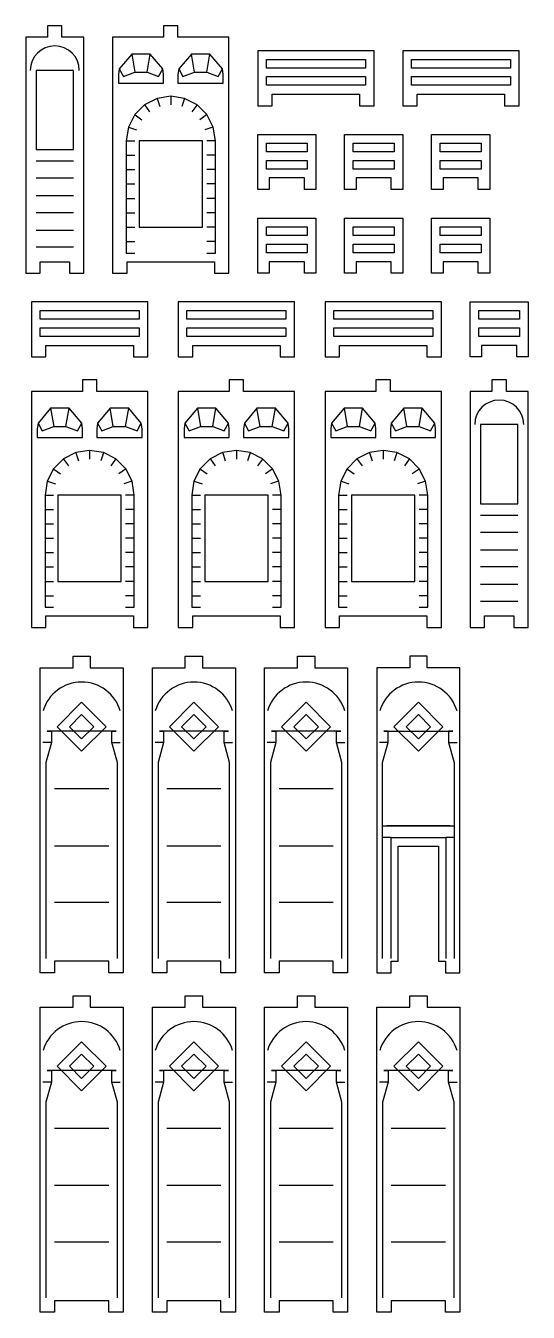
# Model space of a CAD drawing. Header units: millimetres. Extents: x 0 to 786, y -59 to 1053.
# Drawn here: x 646.6 to 785.2, y 0 to 354.9 of the extents above; entities that cross this region are included whole.
import ezdxf

# ---------------------------------------------------------------- set-up
doc = ezdxf.new("R2010")
doc.units = ezdxf.units.MM
for name, color, linetype in [('Part1 engrave', 173, 'Continuous'), ('Part1 Inside Cut', 92, 'Continuous'), ('Part1 Outside cut', 1, 'Continuous')]:
    doc.layers.add(name, color=color, linetype=linetype)

msp = doc.modelspace()

# ---------------------------------------------------------------- linework, layer by layer
at = {"layer": 'Part1 engrave'}
for p, q in [((686.59, 335.44), (686.59, 333.06)), ((674.29, 323.14), (676.67, 323.14)), ((698.89, 323.14), (696.51, 323.14)), ((649.44, 317.58), (659.76, 317.58)), ((674.29, 319.17), (676.67, 319.17)), ((698.89, 319.17), (696.51, 319.17)), ((659.76, 312.82), (649.44, 312.82)), ((674.29, 315.2), (676.67, 315.2)), ((698.89, 315.2), (696.51, 315.2)), ((674.29, 311.23), (676.67, 311.23)), ((698.89, 311.23), (696.51, 311.23)), ((649.44, 308.05), (659.76, 308.05)), ((674.29, 307.26), (676.67, 307.26)), ((698.89, 307.26), (696.51, 307.26)), ((659.76, 303.29), (649.44, 303.29)), ((674.29, 303.29), (676.67, 303.29)), ((698.89, 303.29), (696.51, 303.29)), ((649.44, 298.53), (659.76, 298.53)), ((674.29, 299.32), (676.67, 299.32)), ((698.89, 299.32), (696.51, 299.32)), ((674.29, 295.35), (676.67, 295.35)), ((698.89, 295.35), (696.51, 295.35)), ((659.76, 293.77), (649.44, 293.77)), ((664.2, 237.73), (664.2, 235.35)), ((704.69, 237.73), (704.69, 235.35)), ((745.17, 237.73), (745.17, 235.35)), ((651.9, 225.42), (654.28, 225.42)), ((676.51, 225.42), (674.13, 225.42)), ((692.38, 225.42), (694.76, 225.42)), ((716.99, 225.42), (714.61, 225.42)), ((732.86, 225.42), (735.25, 225.42)), ((757.47, 225.42), (755.09, 225.42)), ((651.9, 221.46), (654.28, 221.46)), ((676.51, 221.46), (674.13, 221.46)), ((692.38, 221.46), (694.76, 221.46)), ((716.99, 221.46), (714.61, 221.46)), ((732.86, 221.46), (735.25, 221.46)), ((757.47, 221.46), (755.09, 221.46)), ((651.9, 217.49), (654.28, 217.49)), ((676.51, 217.49), (674.13, 217.49)), ((692.38, 217.49), (694.76, 217.49)), ((716.99, 217.49), (714.61, 217.49)), ((732.86, 217.49), (735.25, 217.49)), ((757.47, 217.49), (755.09, 217.49)), ((772, 219.87), (782.31, 219.87)), ((651.9, 213.52), (654.28, 213.52)), ((676.51, 213.52), (674.13, 213.52)), ((692.38, 213.52), (694.76, 213.52)), ((716.99, 213.52), (714.61, 213.52)), ((732.86, 213.52), (735.25, 213.52)), ((757.47, 213.52), (755.09, 213.52)), ((782.31, 215.11), (772, 215.11)), ((651.9, 209.55), (654.28, 209.55)), ((676.51, 209.55), (674.13, 209.55)), ((692.38, 209.55), (694.76, 209.55)), ((716.99, 209.55), (714.61, 209.55)), ((732.86, 209.55), (735.25, 209.55)), ((757.47, 209.55), (755.09, 209.55)), ((772, 210.34), (782.31, 210.34)), ((651.9, 205.58), (654.28, 205.58)), ((676.51, 205.58), (674.13, 205.58)), ((692.38, 205.58), (694.76, 205.58)), ((716.99, 205.58), (714.61, 205.58)), ((732.86, 205.58), (735.25, 205.58)), ((757.47, 205.58), (755.09, 205.58)), ((782.31, 205.58), (772, 205.58)), ((651.9, 201.61), (654.28, 201.61)), ((676.51, 201.61), (674.13, 201.61)), ((692.38, 201.61), (694.76, 201.61)), ((716.99, 201.61), (714.61, 201.61)), ((732.86, 201.61), (735.25, 201.61)), ((757.47, 201.61), (755.09, 201.61)), ((772, 200.82), (782.31, 200.82)), ((651.9, 197.64), (654.28, 197.64)), ((676.51, 197.64), (674.13, 197.64)), ((692.38, 197.64), (694.76, 197.64)), ((716.99, 197.64), (714.61, 197.64)), ((732.86, 197.64), (735.25, 197.64)), ((757.47, 197.64), (755.09, 197.64)), ((782.31, 196.06), (772, 196.06)), ((653.66, 157.16), (651.28, 157.16)), ((684.62, 157.16), (682.24, 157.16)), ((715.58, 157.16), (713.2, 157.16)), ((746.53, 157.16), (744.15, 157.16)), ((654.52, 144.46), (669.48, 144.46)), ((685.48, 144.46), (700.43, 144.46)), ((716.43, 144.46), (731.39, 144.46)), ((745.01, 134.14), (746.14, 134.14)), ((763.6, 134.14), (764.73, 134.14)), ((669.48, 128.59), (654.52, 128.59)), ((700.43, 128.59), (685.48, 128.59)), ((731.39, 128.59), (716.43, 128.59)), ((747.33, 130.97), (745.01, 130.97)), ((764.73, 130.97), (762.41, 130.97)), ((654.52, 113.1), (669.48, 113.1)), ((685.48, 113.1), (700.43, 113.1)), ((716.43, 113.1), (731.39, 113.1)), ((653.66, 63.5), (651.28, 63.5)), ((684.62, 63.5), (682.24, 63.5)), ((715.58, 63.5), (713.2, 63.5)), ((746.53, 63.5), (744.15, 63.5)), ((654.52, 50.8), (669.48, 50.8)), ((685.48, 50.8), (700.43, 50.8)), ((716.43, 50.8), (731.39, 50.8)), ((747.39, 50.8), (762.35, 50.8)), ((669.48, 34.93), (654.52, 34.93)), ((700.43, 34.93), (685.48, 34.93)), ((731.39, 34.93), (716.43, 34.93)), ((762.35, 34.93), (747.39, 34.93)), ((654.52, 19.44), (669.48, 19.44)), ((685.48, 19.44), (700.43, 19.44)), ((716.43, 19.44), (731.39, 19.44)), ((747.39, 19.44), (762.35, 19.44))]:
    msp.add_line(p, q, dxfattribs=at)
for points in [[(680.06, 342.04, 0), (683.22, 340.84, 0), (684.39, 343, 0), (680.92, 347.08, 0), (675.82, 347.08, 0), (672.35, 343, 0), (673.52, 340.84, 0), (676.68, 342.04, 0)], [(675.82, 347.08, 0), (676.68, 342.04, 0), (680.06, 342.04, 0), (680.92, 347.08, 0)], [(696.49, 342.04, 0), (699.65, 340.84, 0), (700.82, 343, 0), (697.35, 347.08, 0), (692.26, 347.08, 0), (688.78, 343, 0), (689.95, 340.84, 0), (693.11, 342.04, 0), (692.26, 347.08, 0)], [(693.11, 342.04, 0), (696.49, 342.04, 0), (697.35, 347.08, 0)], [(672.35, 343, 0), (672.14, 341.39, 0), (672.14, 339.01, 0), (684.6, 339.01, 0), (684.6, 341.39, 0), (684.39, 343, 0)], [(688.78, 343, 0), (688.57, 341.39, 0), (688.57, 339.01, 0), (701.03, 339.01, 0), (701.03, 341.39, 0), (700.82, 343, 0)], [(696.51, 292.18, 0), (698.89, 292.18, 0), (698.89, 295.35, 0), (698.89, 299.32, 0), (698.89, 303.29, 0), (698.89, 307.26, 0), (698.89, 311.23, 0), (698.89, 315.2, 0), (698.89, 319.17, 0), (698.89, 323.14, 0), (698.29, 326.94, 0), (696.54, 330.37, 0), (693.82, 333.09, 0), (690.39, 334.84, 0), (686.59, 335.44, 0), (682.79, 334.84, 0), (679.36, 333.09, 0), (676.63, 330.37, 0), (674.89, 326.94, 0), (674.29, 323.14, 0), (674.29, 319.17, 0), (674.29, 315.2, 0), (674.29, 311.23, 0), (674.29, 307.26, 0), (674.29, 303.29, 0), (674.29, 299.32, 0), (674.29, 295.35, 0), (674.29, 292.18, 0), (676.67, 292.18, 0)], [(682.79, 334.84, 0), (682.81, 334.77, 0), (683.52, 332.57, 0)], [(690.39, 334.84, 0), (690.37, 334.77, 0), (689.65, 332.57, 0)], [(676.63, 330.37, 0), (676.72, 330.31, 0), (678.56, 328.97, 0)], [(679.36, 333.09, 0), (679.42, 333.01, 0), (680.76, 331.16, 0)], [(693.82, 333.09, 0), (693.76, 333.01, 0), (692.42, 331.16, 0)], [(696.54, 330.37, 0), (696.46, 330.31, 0), (694.62, 328.97, 0)], [(674.89, 326.94, 0), (674.95, 326.92, 0), (677.15, 326.2, 0)], [(698.29, 326.94, 0), (698.22, 326.92, 0), (696.02, 326.2, 0)], [(657.68, 244.33, 0), (660.84, 243.13, 0), (662.01, 245.29, 0), (658.54, 249.37, 0), (653.44, 249.37, 0), (649.97, 245.29, 0), (651.14, 243.13, 0), (654.3, 244.33, 0)], [(653.44, 249.37, 0), (654.3, 244.33, 0), (657.68, 244.33, 0), (658.54, 249.37, 0)], [(674.11, 244.33, 0), (677.27, 243.13, 0), (678.44, 245.29, 0), (674.97, 249.37, 0), (669.87, 249.37, 0), (666.4, 245.29, 0), (667.57, 243.13, 0), (670.73, 244.33, 0), (669.87, 249.37, 0)], [(670.73, 244.33, 0), (674.11, 244.33, 0), (674.97, 249.37, 0)], [(698.16, 244.33, 0), (701.32, 243.13, 0), (702.49, 245.29, 0), (699.02, 249.37, 0), (693.92, 249.37, 0), (690.45, 245.29, 0), (691.62, 243.13, 0), (694.78, 244.33, 0)], [(693.92, 249.37, 0), (694.78, 244.33, 0), (698.16, 244.33, 0), (699.02, 249.37, 0)], [(714.59, 244.33, 0), (717.75, 243.13, 0), (718.92, 245.29, 0), (715.45, 249.37, 0), (710.35, 249.37, 0), (706.88, 245.29, 0), (708.05, 243.13, 0), (711.21, 244.33, 0), (710.35, 249.37, 0)], [(711.21, 244.33, 0), (714.59, 244.33, 0), (715.45, 249.37, 0)], [(738.64, 244.33, 0), (741.8, 243.13, 0), (742.97, 245.29, 0), (739.5, 249.37, 0), (734.4, 249.37, 0), (730.93, 245.29, 0), (732.1, 243.13, 0), (735.26, 244.33, 0)], [(734.4, 249.37, 0), (735.26, 244.33, 0), (738.64, 244.33, 0), (739.5, 249.37, 0)], [(755.07, 244.33, 0), (758.23, 243.13, 0), (759.4, 245.29, 0), (755.93, 249.37, 0), (750.83, 249.37, 0), (747.36, 245.29, 0), (748.53, 243.13, 0), (751.69, 244.33, 0), (750.83, 249.37, 0)], [(751.69, 244.33, 0), (755.07, 244.33, 0), (755.93, 249.37, 0)], [(649.97, 245.29, 0), (649.76, 243.68, 0), (649.76, 241.3, 0), (662.22, 241.3, 0), (662.22, 243.68, 0), (662.01, 245.29, 0)], [(666.4, 245.29, 0), (666.19, 243.68, 0), (666.19, 241.3, 0), (678.65, 241.3, 0), (678.65, 243.68, 0), (678.44, 245.29, 0)], [(690.45, 245.29, 0), (690.24, 243.68, 0), (690.24, 241.3, 0), (702.7, 241.3, 0), (702.7, 243.68, 0), (702.49, 245.29, 0)], [(706.88, 245.29, 0), (706.67, 243.68, 0), (706.67, 241.3, 0), (719.13, 241.3, 0), (719.13, 243.68, 0), (718.92, 245.29, 0)], [(730.93, 245.29, 0), (730.72, 243.68, 0), (730.72, 241.3, 0), (743.18, 241.3, 0), (743.18, 243.68, 0), (742.97, 245.29, 0)], [(747.36, 245.29, 0), (747.15, 243.68, 0), (747.15, 241.3, 0), (759.61, 241.3, 0), (759.61, 243.68, 0), (759.4, 245.29, 0)], [(674.13, 194.47, 0), (676.51, 194.47, 0), (676.51, 197.64, 0), (676.51, 201.61, 0), (676.51, 205.58, 0), (676.51, 209.55, 0), (676.51, 213.52, 0), (676.51, 217.49, 0), (676.51, 221.46, 0), (676.51, 225.42, 0), (675.91, 229.23, 0), (674.16, 232.66, 0), (671.44, 235.38, 0), (668.01, 237.13, 0), (664.2, 237.73, 0), (660.4, 237.13, 0), (656.97, 235.38, 0), (654.25, 232.66, 0), (652.5, 229.23, 0), (651.9, 225.42, 0), (651.9, 221.46, 0), (651.9, 217.49, 0), (651.9, 213.52, 0), (651.9, 209.55, 0), (651.9, 205.58, 0), (651.9, 201.61, 0), (651.9, 197.64, 0), (651.9, 194.47, 0), (654.28, 194.47, 0)], [(656.97, 235.38, 0), (657.03, 235.3, 0), (658.37, 233.45, 0)], [(660.4, 237.13, 0), (660.42, 237.06, 0), (661.14, 234.86, 0)], [(668.01, 237.13, 0), (667.99, 237.06, 0), (667.27, 234.86, 0)], [(671.44, 235.38, 0), (671.38, 235.3, 0), (670.04, 233.45, 0)], [(714.61, 194.47, 0), (716.99, 194.47, 0), (716.99, 197.64, 0), (716.99, 201.61, 0), (716.99, 205.58, 0), (716.99, 209.55, 0), (716.99, 213.52, 0), (716.99, 217.49, 0), (716.99, 221.46, 0), (716.99, 225.42, 0), (716.39, 229.23, 0), (714.64, 232.66, 0), (711.92, 235.38, 0), (708.49, 237.13, 0), (704.69, 237.73, 0), (700.88, 237.13, 0), (697.45, 235.38, 0), (694.73, 232.66, 0), (692.98, 229.23, 0), (692.38, 225.42, 0), (692.38, 221.46, 0), (692.38, 217.49, 0), (692.38, 213.52, 0), (692.38, 209.55, 0), (692.38, 205.58, 0), (692.38, 201.61, 0), (692.38, 197.64, 0), (692.38, 194.47, 0), (694.76, 194.47, 0)], [(697.45, 235.38, 0), (697.51, 235.3, 0), (698.85, 233.45, 0)], [(700.88, 237.13, 0), (700.9, 237.06, 0), (701.62, 234.86, 0)], [(708.49, 237.13, 0), (708.47, 237.06, 0), (707.75, 234.86, 0)], [(711.92, 235.38, 0), (711.86, 235.3, 0), (710.52, 233.45, 0)], [(755.09, 194.47, 0), (757.47, 194.47, 0), (757.47, 197.64, 0), (757.47, 201.61, 0), (757.47, 205.58, 0), (757.47, 209.55, 0), (757.47, 213.52, 0), (757.47, 217.49, 0), (757.47, 221.46, 0), (757.47, 225.42, 0), (756.87, 229.23, 0), (755.12, 232.66, 0), (752.4, 235.38, 0), (748.97, 237.13, 0), (745.17, 237.73, 0), (741.37, 237.13, 0), (737.94, 235.38, 0), (735.21, 232.66, 0), (733.47, 229.23, 0), (732.86, 225.42, 0), (732.86, 221.46, 0), (732.86, 217.49, 0), (732.86, 213.52, 0), (732.86, 209.55, 0), (732.86, 205.58, 0), (732.86, 201.61, 0), (732.86, 197.64, 0), (732.86, 194.47, 0), (735.25, 194.47, 0)], [(737.94, 235.38, 0), (737.99, 235.3, 0), (739.34, 233.45, 0)], [(741.37, 237.13, 0), (741.39, 237.06, 0), (742.1, 234.86, 0)], [(748.97, 237.13, 0), (748.95, 237.06, 0), (748.23, 234.86, 0)], [(752.4, 235.38, 0), (752.34, 235.3, 0), (751, 233.45, 0)], [(654.25, 232.66, 0), (654.33, 232.6, 0), (656.18, 231.26, 0)], [(674.16, 232.66, 0), (674.08, 232.6, 0), (672.23, 231.26, 0)], [(694.73, 232.66, 0), (694.81, 232.6, 0), (696.66, 231.26, 0)], [(714.64, 232.66, 0), (714.56, 232.6, 0), (712.71, 231.26, 0)], [(735.21, 232.66, 0), (735.3, 232.6, 0), (737.14, 231.26, 0)], [(755.12, 232.66, 0), (755.04, 232.6, 0), (753.19, 231.26, 0)], [(652.5, 229.23, 0), (652.57, 229.21, 0), (654.77, 228.49, 0)], [(675.91, 229.23, 0), (675.84, 229.21, 0), (673.64, 228.49, 0)], [(692.98, 229.23, 0), (693.05, 229.21, 0), (695.25, 228.49, 0)], [(716.39, 229.23, 0), (716.32, 229.21, 0), (714.12, 228.49, 0)], [(733.47, 229.23, 0), (733.53, 229.21, 0), (735.73, 228.49, 0)], [(756.87, 229.23, 0), (756.8, 229.21, 0), (754.6, 228.49, 0)], [(671.86, 97.63, 0), (671.86, 151.61, 0), (670.33, 157.16, 0), (670.33, 160.34, 0), (671.52, 160.34, 0), (652.47, 160.34, 0), (653.66, 160.34, 0), (653.66, 157.16, 0), (652.14, 151.61, 0), (652.14, 97.63, 0)], [(702.81, 97.63, 0), (702.81, 151.61, 0), (701.29, 157.16, 0), (701.29, 160.34, 0), (702.48, 160.34, 0), (683.43, 160.34, 0), (684.62, 160.34, 0), (684.62, 157.16, 0), (683.1, 151.61, 0), (683.1, 97.63, 0)], [(733.77, 97.63, 0), (733.77, 151.61, 0), (732.25, 157.16, 0), (732.25, 160.34, 0), (733.44, 160.34, 0), (714.39, 160.34, 0), (715.58, 160.34, 0), (715.58, 157.16, 0), (714.05, 151.61, 0), (714.05, 97.63, 0)], [(745.01, 97.63, 0), (745.01, 130.97, 0), (745.01, 134.14, 0), (745.01, 151.61, 0), (746.53, 157.16, 0), (746.53, 160.34, 0), (745.34, 160.34, 0), (764.39, 160.34, 0), (763.2, 160.34, 0), (763.2, 157.16, 0), (764.73, 151.61, 0), (764.73, 134.14, 0), (764.73, 130.97, 0), (764.73, 97.63, 0)], [(670.33, 157.16, 0), (671.52, 157.16, 0), (672.65, 157.16, 0)], [(701.29, 157.16, 0), (702.48, 157.16, 0), (703.61, 157.16, 0)], [(732.25, 157.16, 0), (733.44, 157.16, 0), (734.56, 157.16, 0)], [(763.2, 157.16, 0), (764.39, 157.16, 0), (765.52, 157.16, 0)], [(760.42, 134.14, 0), (763.6, 134.14, 0), (746.14, 134.14, 0), (749.31, 134.14, 0)], [(747.33, 97.63, 0), (747.33, 130.97, 0), (762.41, 130.97, 0), (762.41, 97.63, 0)], [(671.86, 3.97, 0), (671.86, 57.94, 0), (670.33, 63.5, 0), (670.33, 66.68, 0), (671.52, 66.68, 0), (652.47, 66.68, 0), (653.66, 66.68, 0), (653.66, 63.5, 0), (652.14, 57.94, 0), (652.14, 3.97, 0)], [(702.81, 3.97, 0), (702.81, 57.94, 0), (701.29, 63.5, 0), (701.29, 66.68, 0), (702.48, 66.68, 0), (683.43, 66.68, 0), (684.62, 66.68, 0), (684.62, 63.5, 0), (683.1, 57.94, 0), (683.1, 3.97, 0)], [(733.77, 3.97, 0), (733.77, 57.94, 0), (732.25, 63.5, 0), (732.25, 66.68, 0), (733.44, 66.68, 0), (714.39, 66.68, 0), (715.58, 66.68, 0), (715.58, 63.5, 0), (714.05, 57.94, 0), (714.05, 3.97, 0)], [(764.73, 3.97, 0), (764.73, 57.94, 0), (763.2, 63.5, 0), (763.2, 66.68, 0), (764.39, 66.68, 0), (745.34, 66.68, 0), (746.53, 66.68, 0), (746.53, 63.5, 0), (745.01, 57.94, 0), (745.01, 3.97, 0)], [(670.33, 63.5, 0), (671.52, 63.5, 0), (672.65, 63.5, 0)], [(701.29, 63.5, 0), (702.48, 63.5, 0), (703.61, 63.5, 0)], [(732.25, 63.5, 0), (733.44, 63.5, 0), (734.56, 63.5, 0)], [(763.2, 63.5, 0), (764.39, 63.5, 0), (765.52, 63.5, 0)]]:
    msp.add_polyline3d(points, dxfattribs=at)
for points in [[(662, 168.27, 0), (668.75, 161.53, 0), (662, 154.78, 0), (655.25, 161.53, 0)], [(692.96, 168.27, 0), (699.7, 161.53, 0), (692.96, 154.78, 0), (686.21, 161.53, 0)], [(723.91, 168.27, 0), (730.66, 161.53, 0), (723.91, 154.78, 0), (717.16, 161.53, 0)], [(748.12, 161.53, 0), (754.87, 168.27, 0), (761.61, 161.53, 0), (754.87, 154.78, 0)], [(662, 164.91, 0), (665.38, 161.53, 0), (662, 158.15, 0), (658.62, 161.53, 0)], [(692.96, 164.91, 0), (696.33, 161.53, 0), (692.96, 158.15, 0), (689.58, 161.53, 0)], [(723.91, 164.91, 0), (727.29, 161.53, 0), (723.91, 158.15, 0), (720.53, 161.53, 0)], [(751.49, 161.53, 0), (754.87, 164.91, 0), (758.25, 161.53, 0), (754.87, 158.15, 0)], [(760.42, 134.14, 0), (749.31, 134.14, 0)], [(662, 74.61, 0), (668.75, 67.87, 0), (662, 61.12, 0), (655.25, 67.87, 0)], [(692.96, 74.61, 0), (699.7, 67.87, 0), (692.96, 61.12, 0), (686.21, 67.87, 0)], [(723.91, 74.61, 0), (730.66, 67.87, 0), (723.91, 61.12, 0), (717.16, 67.87, 0)], [(754.87, 74.61, 0), (761.61, 67.87, 0), (754.87, 61.12, 0), (748.12, 67.87, 0)], [(662, 71.24, 0), (665.38, 67.87, 0), (662, 64.49, 0), (658.62, 67.87, 0)], [(692.96, 71.24, 0), (696.33, 67.87, 0), (692.96, 64.49, 0), (689.58, 67.87, 0)], [(723.91, 71.24, 0), (727.29, 67.87, 0), (723.91, 64.49, 0), (720.53, 67.87, 0)], [(754.87, 71.24, 0), (758.25, 67.87, 0), (754.87, 64.49, 0), (751.49, 67.87, 0)]]:
    msp.add_polyline3d(points, close=True, dxfattribs=at)
for centre, radius, start, end in [((654.6, 342.58), 6.75, 360, 180), ((777.16, 244.87), 6.75, 360, 180), ((662, 162.71), 11.12, 16.622, 163.378), ((692.96, 162.71), 11.12, 16.622, 163.378), ((723.91, 162.71), 11.12, 16.622, 163.378), ((754.87, 162.71), 11.12, 16.622, 163.378), ((662, 69.05), 11.12, 16.622, 163.378), ((692.96, 69.05), 11.12, 16.622, 163.378), ((723.91, 69.05), 11.12, 16.622, 163.378), ((754.87, 69.05), 11.12, 16.622, 163.378)]:
    msp.add_arc(centre, radius, start, end, dxfattribs=at)
at = {"layer": 'Part1 Inside Cut'}
for points in [[(740.25, 343.22, 0), (712.94, 343.22, 0), (712.94, 345.6, 0), (740.25, 345.6, 0)], [(780.25, 345.6, 0), (780.25, 343.22, 0), (752.95, 343.22, 0), (752.95, 345.6, 0)], [(659.76, 320.75, 0), (659.76, 342.58, 0), (649.44, 342.58, 0), (649.44, 320.75, 0)], [(712.94, 338.45, 0), (712.94, 340.84, 0), (740.25, 340.84, 0), (740.25, 338.45, 0)], [(752.95, 340.84, 0), (780.25, 340.84, 0), (780.25, 338.45, 0), (752.95, 338.45, 0)], [(695.32, 299.32, 0), (695.32, 323.14, 0), (677.86, 323.14, 0), (677.86, 299.32, 0)], [(724.21, 320.12, 0), (712.94, 320.12, 0), (712.94, 322.5, 0), (724.21, 322.5, 0)], [(736.91, 320.12, 0), (736.91, 322.5, 0), (748.18, 322.5, 0), (748.18, 320.12, 0)], [(772.15, 320.12, 0), (760.88, 320.12, 0), (760.88, 322.5, 0), (772.15, 322.5, 0)], [(724.21, 317.74, 0), (724.21, 315.36, 0), (712.94, 315.36, 0), (712.94, 317.74, 0)], [(748.18, 315.36, 0), (736.91, 315.36, 0), (736.91, 317.74, 0), (748.18, 317.74, 0)], [(772.15, 315.36, 0), (760.88, 315.36, 0), (760.88, 317.74, 0), (772.15, 317.74, 0)], [(724.21, 297.02, 0), (712.94, 297.02, 0), (712.94, 299.4, 0), (724.21, 299.4, 0)], [(748.18, 297.02, 0), (736.91, 297.02, 0), (736.91, 299.4, 0), (748.18, 299.4, 0)], [(772.15, 297.02, 0), (760.88, 297.02, 0), (760.88, 299.4, 0), (772.15, 299.4, 0)], [(724.21, 292.26, 0), (712.94, 292.26, 0), (712.94, 294.64, 0), (724.21, 294.64, 0)], [(748.18, 292.26, 0), (736.91, 292.26, 0), (736.91, 294.64, 0), (748.18, 294.64, 0)], [(760.88, 292.26, 0), (760.88, 294.64, 0), (772.15, 294.64, 0), (772.15, 292.26, 0)], [(677.86, 276.3, 0), (677.86, 273.92, 0), (650.55, 273.92, 0), (650.55, 276.3, 0)], [(691.03, 276.3, 0), (718.34, 276.3, 0), (718.34, 273.92, 0), (691.03, 273.92, 0)], [(758.82, 276.3, 0), (758.82, 273.92, 0), (731.51, 273.92, 0), (731.51, 276.3, 0)], [(771.52, 273.92, 0), (771.52, 276.3, 0), (782.79, 276.3, 0), (782.79, 273.92, 0)], [(650.55, 269.16, 0), (650.55, 271.54, 0), (677.86, 271.54, 0), (677.86, 269.16, 0)], [(691.03, 271.54, 0), (718.34, 271.54, 0), (718.34, 269.16, 0), (691.03, 269.16, 0)], [(758.82, 269.16, 0), (731.51, 269.16, 0), (731.51, 271.54, 0), (758.82, 271.54, 0)], [(782.79, 271.54, 0), (782.79, 269.16, 0), (771.52, 269.16, 0), (771.52, 271.54, 0)], [(782.31, 223.04, 0), (782.31, 244.87, 0), (772, 244.87, 0), (772, 223.04, 0)], [(672.94, 201.61, 0), (672.94, 225.42, 0), (655.47, 225.42, 0), (655.47, 201.61, 0)], [(695.95, 201.61, 0), (713.42, 201.61, 0), (713.42, 225.42, 0), (695.95, 225.42, 0)], [(736.44, 201.61, 0), (753.9, 201.61, 0), (753.9, 225.42, 0), (736.44, 225.42, 0)]]:
    msp.add_polyline3d(points, close=True, dxfattribs=at)
at = {"layer": 'Part1 Outside cut'}
for points in [[(656.58, 354.89, 0), (652.62, 354.89, 0), (652.62, 351.71, 0), (646.58, 351.71, 0), (646.58, 286.62, 0), (650.55, 286.62, 0), (650.55, 289.8, 0), (658.65, 289.8, 0), (658.65, 286.62, 0), (662.62, 286.62, 0), (662.62, 351.71, 0), (656.58, 351.71, 0)], [(698.65, 286.62, 0), (702.62, 286.62, 0), (702.62, 351.71, 0), (688.57, 351.71, 0), (688.57, 354.89, 0), (684.6, 354.89, 0), (684.6, 351.71, 0), (670.55, 351.71, 0), (670.55, 286.62, 0), (674.52, 286.62, 0), (674.52, 289.8, 0), (698.65, 289.8, 0)], [(714.53, 332.82, 0), (714.53, 335.99, 0), (738.66, 335.99, 0), (738.66, 332.82, 0), (742.63, 332.82, 0), (742.63, 347.98, 0), (710.56, 347.98, 0), (710.56, 332.82, 0)], [(778.66, 332.82, 0), (782.63, 332.82, 0), (782.63, 347.98, 0), (750.56, 347.98, 0), (750.56, 332.82, 0), (754.53, 332.82, 0), (754.53, 335.99, 0), (778.66, 335.99, 0)], [(723.42, 309.72, 0), (723.42, 312.9, 0), (713.73, 312.9, 0), (713.73, 309.72, 0), (710.56, 309.72, 0), (710.56, 324.88, 0), (726.59, 324.88, 0), (726.59, 309.72, 0)], [(747.39, 309.72, 0), (747.39, 312.9, 0), (737.71, 312.9, 0), (737.71, 309.72, 0), (734.53, 309.72, 0), (734.53, 324.88, 0), (750.56, 324.88, 0), (750.56, 309.72, 0)], [(761.68, 309.72, 0), (758.5, 309.72, 0), (758.5, 324.88, 0), (774.54, 324.88, 0), (774.54, 309.72, 0), (771.36, 309.72, 0), (771.36, 312.9, 0), (761.68, 312.9, 0)], [(713.73, 286.62, 0), (710.56, 286.62, 0), (710.56, 301.78, 0), (726.59, 301.78, 0), (726.59, 286.62, 0), (723.42, 286.62, 0), (723.42, 289.8, 0), (713.73, 289.8, 0)], [(737.71, 286.62, 0), (734.53, 286.62, 0), (734.53, 301.78, 0), (750.56, 301.78, 0), (750.56, 286.62, 0), (747.39, 286.62, 0), (747.39, 289.8, 0), (737.71, 289.8, 0)], [(761.68, 286.62, 0), (758.5, 286.62, 0), (758.5, 301.78, 0), (774.54, 301.78, 0), (774.54, 286.62, 0), (771.36, 286.62, 0), (771.36, 289.8, 0), (761.68, 289.8, 0)], [(676.27, 263.52, 0), (680.24, 263.52, 0), (680.24, 278.69, 0), (648.17, 278.69, 0), (648.17, 263.52, 0), (652.14, 263.52, 0), (652.14, 266.7, 0), (676.27, 266.7, 0)], [(692.62, 263.52, 0), (692.62, 266.7, 0), (716.75, 266.7, 0), (716.75, 263.52, 0), (720.72, 263.52, 0), (720.72, 278.69, 0), (688.65, 278.69, 0), (688.65, 263.52, 0)], [(757.23, 263.52, 0), (761.2, 263.52, 0), (761.2, 278.69, 0), (729.13, 278.69, 0), (729.13, 263.52, 0), (733.1, 263.52, 0), (733.1, 266.7, 0), (757.23, 266.7, 0)], [(772.31, 263.52, 0), (769.14, 263.52, 0), (769.14, 278.69, 0), (785.17, 278.69, 0), (785.17, 263.52, 0), (782, 263.52, 0), (782, 266.7, 0), (772.31, 266.7, 0)], [(652.14, 188.91, 0), (652.14, 192.09, 0), (676.27, 192.09, 0), (676.27, 188.91, 0), (680.24, 188.91, 0), (680.24, 254, 0), (666.19, 254, 0), (666.19, 257.17, 0), (662.22, 257.17, 0), (662.22, 254, 0), (648.17, 254, 0), (648.17, 188.91, 0)], [(702.7, 257.17, 0), (702.7, 254, 0), (688.65, 254, 0), (688.65, 188.91, 0), (692.62, 188.91, 0), (692.62, 192.09, 0), (716.75, 192.09, 0), (716.75, 188.91, 0), (720.72, 188.91, 0), (720.72, 254, 0), (706.67, 254, 0), (706.67, 257.17, 0)], [(747.15, 257.17, 0), (743.18, 257.17, 0), (743.18, 254, 0), (729.13, 254, 0), (729.13, 188.91, 0), (733.1, 188.91, 0), (733.1, 192.09, 0), (757.23, 192.09, 0), (757.23, 188.91, 0), (761.2, 188.91, 0), (761.2, 254, 0), (747.15, 254, 0)], [(775.17, 257.17, 0), (775.17, 254, 0), (769.14, 254, 0), (769.14, 188.91, 0), (773.11, 188.91, 0), (773.11, 192.09, 0), (781.2, 192.09, 0), (781.2, 188.91, 0), (785.17, 188.91, 0), (785.17, 254, 0), (779.14, 254, 0), (779.14, 257.17, 0)], [(654.52, 93.66, 0), (650.55, 93.66, 0), (650.55, 177.8, 0), (659.62, 177.8, 0), (659.62, 180.97, 0), (664.38, 180.97, 0), (664.38, 177.8, 0), (673.45, 177.8, 0), (673.45, 93.66, 0), (669.48, 93.66, 0), (669.48, 96.84, 0), (654.52, 96.84, 0)], [(685.48, 93.66, 0), (681.51, 93.66, 0), (681.51, 177.8, 0), (690.57, 177.8, 0), (690.57, 180.97, 0), (695.34, 180.97, 0), (695.34, 177.8, 0), (704.4, 177.8, 0), (704.4, 93.66, 0), (700.43, 93.66, 0), (700.43, 96.84, 0), (685.48, 96.84, 0)], [(716.43, 93.66, 0), (712.46, 93.66, 0), (712.46, 177.8, 0), (721.53, 177.8, 0), (721.53, 180.97, 0), (726.29, 180.97, 0), (726.29, 177.8, 0), (735.36, 177.8, 0), (735.36, 93.66, 0), (731.39, 93.66, 0), (731.39, 96.84, 0), (716.43, 96.84, 0)], [(762.35, 96.84, 0), (762.35, 93.66, 0), (766.31, 93.66, 0), (766.31, 177.8, 0), (757.25, 177.8, 0), (757.25, 180.97, 0), (752.49, 180.97, 0), (752.49, 177.8, 0), (743.42, 177.8, 0), (743.42, 93.66, 0), (747.39, 93.66, 0), (747.39, 96.84, 0), (749.31, 96.84, 0), (749.31, 128.59, 0), (760.42, 128.59, 0), (760.42, 96.84, 0)], [(654.52, 0, 0), (650.55, 0, 0), (650.55, 84.14, 0), (659.62, 84.14, 0), (659.62, 87.31, 0), (664.38, 87.31, 0), (664.38, 84.14, 0), (673.45, 84.14, 0), (673.45, 0, 0), (669.48, 0, 0), (669.48, 3.18, 0), (654.52, 3.18, 0)], [(685.48, 0, 0), (681.51, 0, 0), (681.51, 84.14, 0), (690.57, 84.14, 0), (690.57, 87.31, 0), (695.34, 87.31, 0), (695.34, 84.14, 0), (704.4, 84.14, 0), (704.4, 0, 0), (700.43, 0, 0), (700.43, 3.18, 0), (685.48, 3.18, 0)], [(716.43, 0, 0), (712.46, 0, 0), (712.46, 84.14, 0), (721.53, 84.14, 0), (721.53, 87.31, 0), (726.29, 87.31, 0), (726.29, 84.14, 0), (735.36, 84.14, 0), (735.36, 0, 0), (731.39, 0, 0), (731.39, 3.18, 0), (716.43, 3.18, 0)], [(747.39, 0, 0), (743.42, 0, 0), (743.42, 84.14, 0), (752.49, 84.14, 0), (752.49, 87.31, 0), (757.25, 87.31, 0), (757.25, 84.14, 0), (766.31, 84.14, 0), (766.31, 0, 0), (762.35, 0, 0), (762.35, 3.18, 0), (747.39, 3.18, 0)]]:
    msp.add_polyline3d(points, close=True, dxfattribs=at)

doc.saveas('drawing.dxf')
